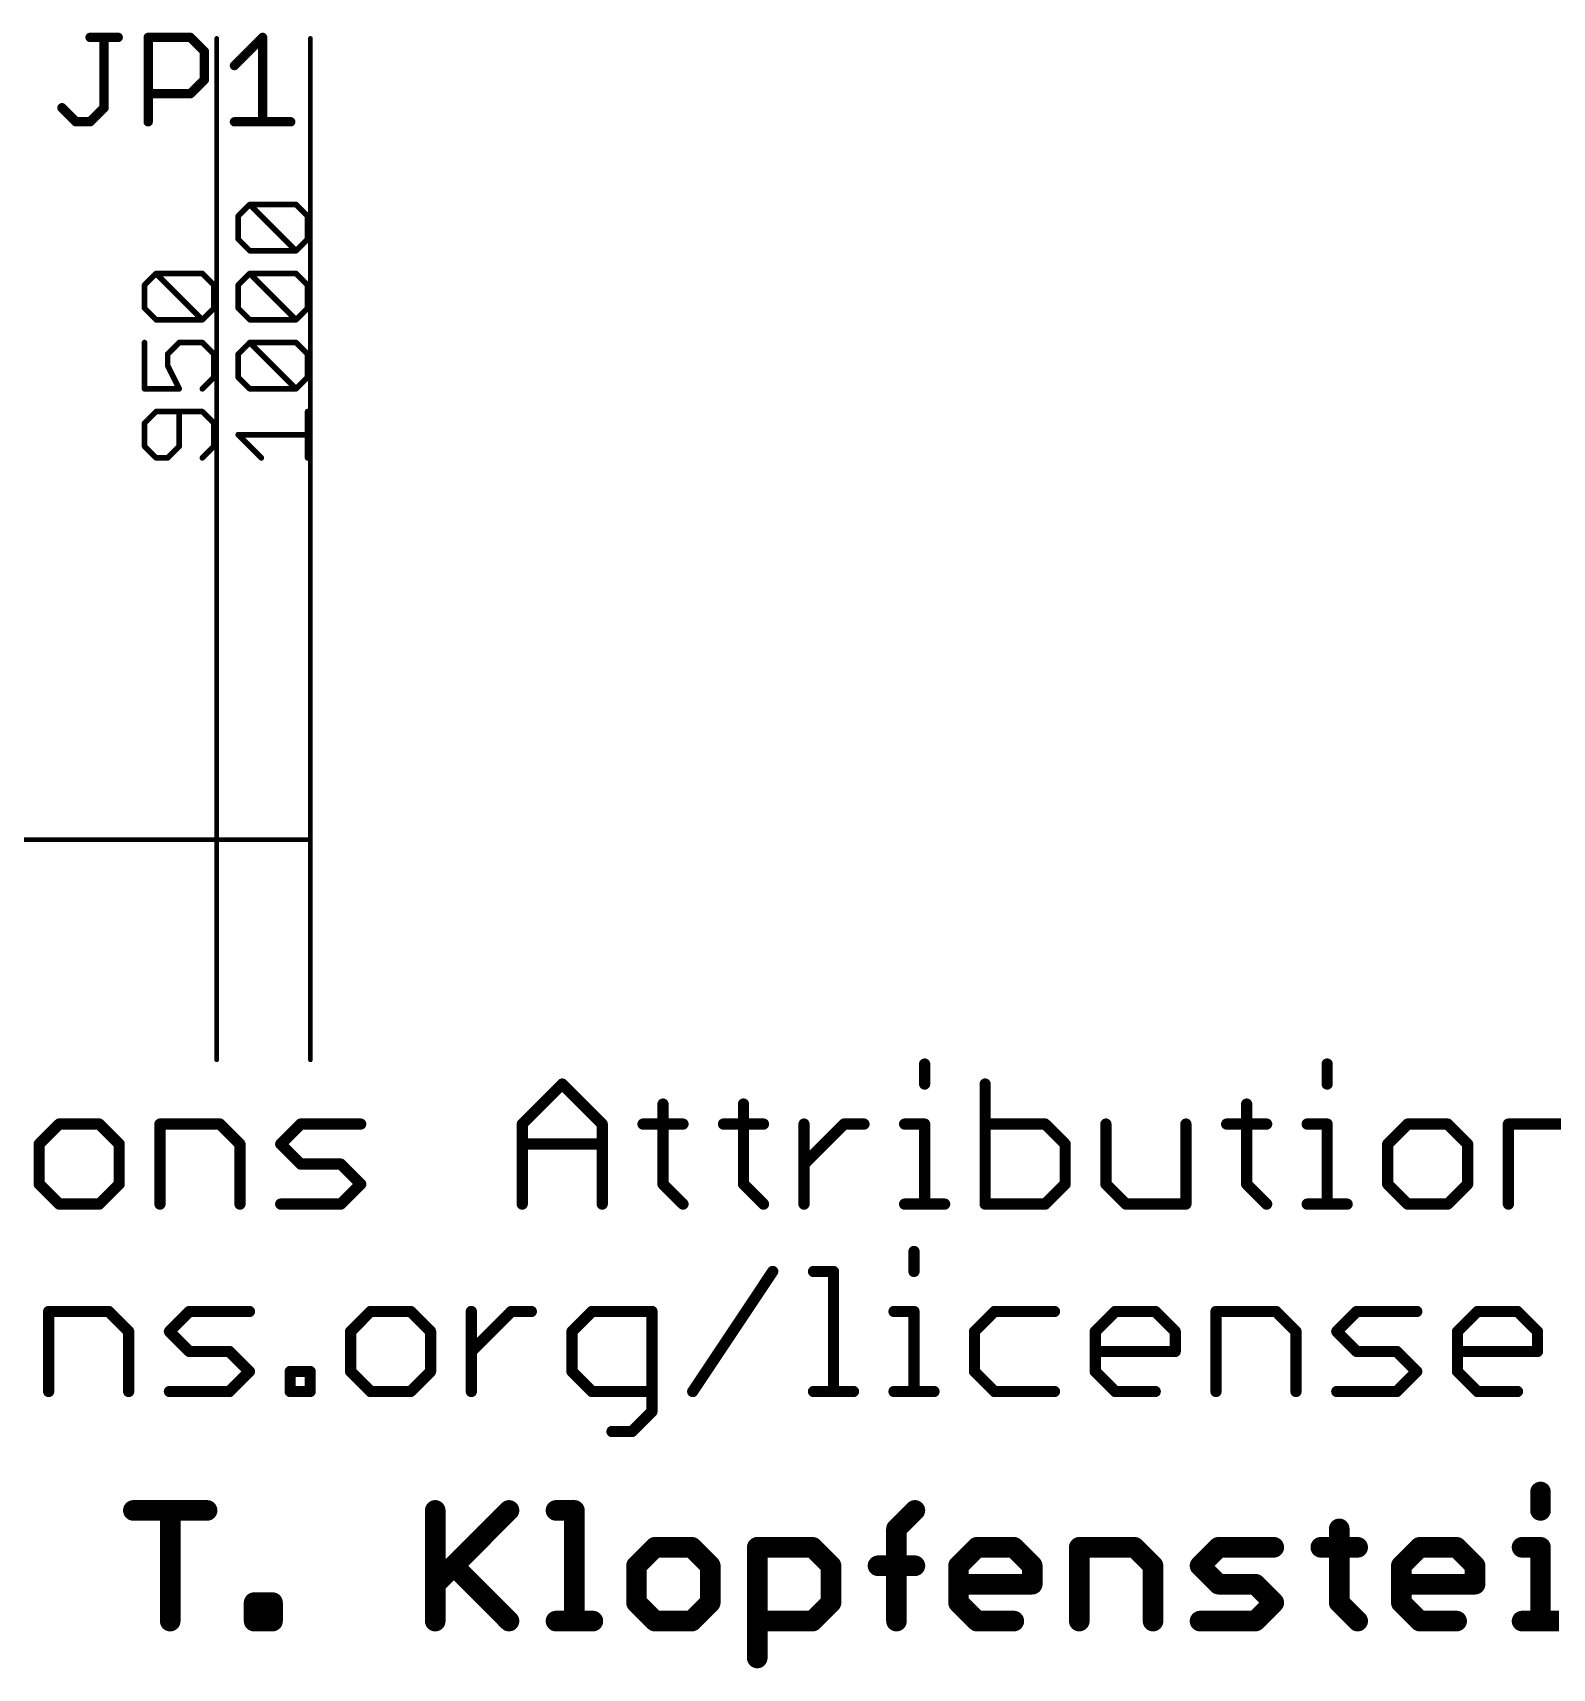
# Model space of a CAD drawing. Extents: x -28 to 79, y -23 to 28.
# Drawn here: x 21.64 to 42.24, y -22.73 to -0.56 of the extents above; entities that cross this region are included whole.
import ezdxf

# ---------------------------------------------------------------- set-up
doc = ezdxf.new("R2010")
doc.units = 0
for name, color, linetype in [('25', 253, 'CONTINUOUS'), ('27', 253, 'CONTINUOUS'), ('47', 253, 'CONTINUOUS'), ('48', 253, 'CONTINUOUS')]:
    doc.layers.add(name, color=color, linetype=linetype)

msp = doc.modelspace()

# ---------------------------------------------------------------- linework, layer by layer
at = {"layer": '25', "const_width": 0.127}
for points in [[(22.4128, -0.6213), (22.7942, -0.6213)], [(22.6035, -1.5746), (22.6035, -0.6213)], [(23.2009, -1.7653), (23.2009, -0.6213)], [(23.2009, -0.6213), (23.7729, -0.6213)], [(23.7729, -0.6213), (23.9636, -0.812)], [(24.3703, -1.0027), (24.7516, -0.6213)], [(24.7516, -0.6213), (24.7516, -1.7653)], [(23.9636, -0.812), (23.9636, -1.1933)], [(23.7729, -1.384), (23.2009, -1.384)], [(23.9636, -1.1933), (23.7729, -1.384)], [(22.0315, -1.5746), (22.2222, -1.7653)], [(22.4128, -1.7653), (22.6035, -1.5746)], [(22.2222, -1.7653), (22.4128, -1.7653)], [(24.3703, -1.7653), (25.1329, -1.7653)]]:
    msp.add_lwpolyline(points, dxfattribs=at)
at = {"layer": '25', "const_width": 0.0635}
for points in [[(22.4128, -0.5896, 1), (22.4128, -0.6531)], [(22.6352, -0.6213, 1), (22.5717, -0.6213)], [(22.7942, -0.6531, 1), (22.7942, -0.5896)], [(23.2009, -0.5896, 1), (23.2009, -0.6531)], [(23.2326, -0.6213, 1), (23.1692, -0.6213)], [(23.7953, -0.5989, 1), (23.7504, -0.6438)], [(23.7729, -0.6531, 1), (23.7729, -0.5896)], [(24.7834, -0.6213, 1), (24.7199, -0.6213)], [(24.7741, -0.6438, 1), (24.7292, -0.5989)], [(23.9953, -0.812, 1), (23.9318, -0.812)], [(23.9411, -0.8344, 1), (23.986, -0.7895)], [(24.3478, -0.9802, 1), (24.3927, -1.0251)], [(23.2009, -1.3522, 1), (23.2009, -1.4157)], [(23.7504, -1.3615, 1), (23.7953, -1.4064)], [(23.7729, -1.4157, 1), (23.7729, -1.3522)], [(23.9318, -1.1933, 1), (23.9953, -1.1933)], [(23.986, -1.2158, 1), (23.9411, -1.1709)], [(22.054, -1.5522, 1), (22.0091, -1.5971)], [(22.5717, -1.5746, 1), (22.6352, -1.5746)], [(22.6259, -1.5971, 1), (22.581, -1.5522)], [(22.2222, -1.7336, 1), (22.2222, -1.7971)], [(22.1997, -1.7878, 1), (22.2446, -1.7428)], [(22.3904, -1.7428, 1), (22.4353, -1.7878)], [(22.4128, -1.7971, 1), (22.4128, -1.7336)], [(23.1692, -1.7653, 1), (23.2326, -1.7653)], [(24.3703, -1.7336, 1), (24.3703, -1.7971)], [(24.7199, -1.7653, 1), (24.7834, -1.7653)], [(25.1329, -1.7971, 1), (25.1329, -1.7336)]]:
    msp.add_lwpolyline(points, format="xyb", dxfattribs=at)
at = {"layer": '27', "const_width": 0.1524}
for points in [[(33.7275, -14.5356), (33.7275, -14.8068)], [(39.1847, -14.5356), (39.1847, -14.8068)], [(28.272, -15.3491), (28.8143, -14.8068)], [(28.8143, -14.8068), (29.3566, -15.3491)], [(34.5477, -14.8068), (34.5477, -16.4338)], [(30.1803, -15.078), (30.1803, -16.1626)], [(31.2717, -15.078), (31.2717, -16.1626)], [(38.0932, -15.078), (38.0932, -16.1626)], [(21.9945, -15.3491), (21.7233, -15.6203)], [(22.5368, -15.3491), (21.9945, -15.3491)], [(22.808, -15.6203), (22.5368, -15.3491)], [(23.3605, -16.4338), (23.3605, -15.3491)], [(23.3605, -15.3491), (24.174, -15.3491)], [(24.174, -15.3491), (24.4452, -15.6203)], [(24.9977, -15.6203), (25.2688, -15.3491)], [(25.2688, -15.3491), (26.0823, -15.3491)], [(28.272, -16.4338), (28.272, -15.3491)], [(29.3566, -15.3491), (29.3566, -16.4338)], [(29.9091, -15.3491), (30.4515, -15.3491)], [(31.0006, -15.3491), (31.5429, -15.3491)], [(32.092, -16.4338), (32.092, -15.3491)], [(32.092, -15.8915), (32.6343, -15.3491)], [(32.6343, -15.3491), (32.9055, -15.3491)], [(33.4563, -15.3491), (33.7275, -15.3491)], [(33.7275, -15.3491), (33.7275, -16.4338)], [(35.3612, -15.3491), (34.5477, -15.3491)], [(35.6324, -15.6203), (35.3612, -15.3491)], [(36.1849, -15.3491), (36.1849, -16.1626)], [(37.2696, -16.4338), (37.2696, -15.3491)], [(37.8221, -15.3491), (38.3644, -15.3491)], [(38.9135, -15.3491), (39.1847, -15.3491)], [(39.1847, -15.3491), (39.1847, -16.4338)], [(40.2761, -15.3491), (40.0049, -15.6203)], [(40.8184, -15.3491), (40.2761, -15.3491)], [(41.0896, -15.6203), (40.8184, -15.3491)], [(41.6421, -16.4338), (41.6421, -15.3491)], [(41.6421, -15.3491), (42.4556, -15.3491)], [(21.7233, -15.6203), (21.7233, -16.1626)], [(22.808, -16.1626), (22.808, -15.6203)], [(24.4452, -15.6203), (24.4452, -16.4338)], [(25.2688, -15.8915), (24.9977, -15.6203)], [(28.272, -15.6203), (29.3566, -15.6203)], [(35.6324, -16.1626), (35.6324, -15.6203)], [(40.0049, -15.6203), (40.0049, -16.1626)], [(41.0896, -16.1626), (41.0896, -15.6203)], [(25.8112, -15.8915), (25.2688, -15.8915)], [(26.0823, -16.1626), (25.8112, -15.8915)], [(21.7233, -16.1626), (21.9945, -16.4338)], [(22.5368, -16.4338), (22.808, -16.1626)], [(25.8112, -16.4338), (26.0823, -16.1626)], [(30.1803, -16.1626), (30.4515, -16.4338)], [(31.2717, -16.1626), (31.5429, -16.4338)], [(35.3612, -16.4338), (35.6324, -16.1626)], [(36.1849, -16.1626), (36.4561, -16.4338)], [(38.0932, -16.1626), (38.3644, -16.4338)], [(40.0049, -16.1626), (40.2761, -16.4338)], [(40.8184, -16.4338), (41.0896, -16.1626)], [(21.9945, -16.4338), (22.5368, -16.4338)], [(24.9977, -16.4338), (25.8112, -16.4338)], [(33.4563, -16.4338), (33.9986, -16.4338)], [(34.5477, -16.4338), (35.3612, -16.4338)], [(36.4561, -16.4338), (37.2696, -16.4338)], [(38.9135, -16.4338), (39.4558, -16.4338)], [(40.2761, -16.4338), (40.8184, -16.4338)], [(33.583, -17.0756), (33.583, -17.3468)], [(30.5833, -18.9738), (31.6679, -17.3468)], [(32.2204, -17.3468), (32.4916, -17.3468)], [(32.4916, -17.3468), (32.4916, -18.9738)], [(21.8518, -18.9738), (21.8518, -17.8891)], [(21.8518, -17.8891), (22.6653, -17.8891)], [(22.6653, -17.8891), (22.9364, -18.1603)], [(23.4889, -18.1603), (23.7601, -17.8891)], [(23.7601, -17.8891), (24.5736, -17.8891)], [(26.2158, -17.8891), (25.9446, -18.1603)], [(26.7581, -17.8891), (26.2158, -17.8891)], [(27.0293, -18.1603), (26.7581, -17.8891)], [(27.5818, -18.9738), (27.5818, -17.8891)], [(27.5818, -18.4315), (28.1241, -17.8891)], [(28.1241, -17.8891), (28.3953, -17.8891)], [(29.2173, -17.8891), (28.9461, -18.1603)], [(30.0308, -17.8891), (29.2173, -17.8891)], [(30.0308, -19.245), (30.0308, -17.8891)], [(33.3118, -17.8891), (33.583, -17.8891)], [(33.583, -17.8891), (33.583, -18.9738)], [(34.6745, -17.8891), (34.4033, -18.1603)], [(35.4879, -17.8891), (34.6745, -17.8891)], [(36.0404, -18.1603), (36.3116, -17.8891)], [(36.3116, -17.8891), (36.8539, -17.8891)], [(36.8539, -17.8891), (37.1251, -18.1603)], [(37.6776, -18.9738), (37.6776, -17.8891)], [(37.6776, -17.8891), (38.4911, -17.8891)], [(38.4911, -17.8891), (38.7623, -18.1603)], [(39.3148, -18.1603), (39.5859, -17.8891)], [(39.5859, -17.8891), (40.3994, -17.8891)], [(40.9519, -18.1603), (41.2231, -17.8891)], [(41.2231, -17.8891), (41.7654, -17.8891)], [(41.7654, -17.8891), (42.0366, -18.1603)], [(22.9364, -18.1603), (22.9364, -18.9738)], [(23.7601, -18.4315), (23.4889, -18.1603)], [(25.9446, -18.1603), (25.9446, -18.7026)], [(27.0293, -18.7026), (27.0293, -18.1603)], [(28.9461, -18.1603), (28.9461, -18.7026)], [(34.4033, -18.1603), (34.4033, -18.7026)], [(36.0404, -18.7026), (36.0404, -18.1603)], [(37.1251, -18.1603), (37.1251, -18.4315)], [(38.7623, -18.1603), (38.7623, -18.9738)], [(39.5859, -18.4315), (39.3148, -18.1603)], [(40.9519, -18.7026), (40.9519, -18.1603)], [(42.0366, -18.1603), (42.0366, -18.4315)], [(24.3024, -18.4315), (23.7601, -18.4315)], [(24.5736, -18.7026), (24.3024, -18.4315)], [(37.1251, -18.4315), (36.0404, -18.4315)], [(40.1283, -18.4315), (39.5859, -18.4315)], [(40.3994, -18.7026), (40.1283, -18.4315)], [(42.0366, -18.4315), (40.9519, -18.4315)], [(24.3024, -18.9738), (24.5736, -18.7026)], [(25.1261, -18.9738), (25.1261, -18.7026)], [(25.1261, -18.7026), (25.3972, -18.7026)], [(25.3972, -18.7026), (25.3972, -18.9738)], [(25.9446, -18.7026), (26.2158, -18.9738)], [(26.7581, -18.9738), (27.0293, -18.7026)], [(28.9461, -18.7026), (29.2173, -18.9738)], [(34.4033, -18.7026), (34.6745, -18.9738)], [(36.3116, -18.9738), (36.0404, -18.7026)], [(40.1283, -18.9738), (40.3994, -18.7026)], [(41.2231, -18.9738), (40.9519, -18.7026)], [(23.4889, -18.9738), (24.3024, -18.9738)], [(25.3972, -18.9738), (25.1261, -18.9738)], [(26.2158, -18.9738), (26.7581, -18.9738)], [(29.2173, -18.9738), (30.0308, -18.9738)], [(32.2204, -18.9738), (32.7627, -18.9738)], [(33.3118, -18.9738), (33.8542, -18.9738)], [(34.6745, -18.9738), (35.4879, -18.9738)], [(36.8539, -18.9738), (36.3116, -18.9738)], [(39.3148, -18.9738), (40.1283, -18.9738)], [(41.7654, -18.9738), (41.2231, -18.9738)], [(29.7596, -19.5161), (30.0308, -19.245)], [(29.4884, -19.5161), (29.7596, -19.5161)]]:
    msp.add_lwpolyline(points, dxfattribs=at)
at = {"layer": '27', "const_width": 0.0762}
for points in [[(33.7656, -14.5356, 1), (33.6894, -14.5356)], [(39.2228, -14.5356, 1), (39.1466, -14.5356)], [(28.8412, -14.7799, 1), (28.7874, -14.8338)], [(28.8412, -14.8338, 1), (28.7874, -14.7799)], [(33.6894, -14.8068, 1), (33.7656, -14.8068)], [(34.5858, -14.8068, 1), (34.5096, -14.8068)], [(39.1466, -14.8068, 1), (39.2228, -14.8068)], [(30.2184, -15.078, 1), (30.1422, -15.078)], [(31.3098, -15.078, 1), (31.2336, -15.078)], [(38.1313, -15.078, 1), (38.0551, -15.078)], [(21.9945, -15.311, 1), (21.9945, -15.3872)], [(22.0215, -15.3761, 1), (21.9676, -15.3222)], [(22.5638, -15.3222, 1), (22.5099, -15.3761)], [(22.5368, -15.3872, 1), (22.5368, -15.311)], [(23.3986, -15.3491, 1), (23.3224, -15.3491)], [(23.3605, -15.311, 1), (23.3605, -15.3872)], [(24.2009, -15.3222, 1), (24.1471, -15.3761)], [(24.174, -15.3872, 1), (24.174, -15.311)], [(25.2688, -15.311, 1), (25.2688, -15.3872)], [(25.2958, -15.3761, 1), (25.2419, -15.3222)], [(26.0823, -15.3872, 1), (26.0823, -15.311)], [(28.245, -15.3222, 1), (28.2989, -15.3761)], [(28.3101, -15.3491, 1), (28.2339, -15.3491)], [(29.3947, -15.3491, 1), (29.3185, -15.3491)], [(29.3297, -15.3761, 1), (29.3836, -15.3222)], [(29.9091, -15.311, 1), (29.9091, -15.3872)], [(30.4515, -15.3872, 1), (30.4515, -15.311)], [(31.0006, -15.311, 1), (31.0006, -15.3872)], [(31.5429, -15.3872, 1), (31.5429, -15.311)], [(32.1301, -15.3491, 1), (32.0539, -15.3491)], [(32.6343, -15.311, 1), (32.6343, -15.3872)], [(32.6613, -15.3761, 1), (32.6074, -15.3222)], [(32.9055, -15.3872, 1), (32.9055, -15.311)], [(33.4563, -15.311, 1), (33.4563, -15.3872)], [(33.7656, -15.3491, 1), (33.6894, -15.3491)], [(33.7275, -15.3872, 1), (33.7275, -15.311)], [(34.5477, -15.311, 1), (34.5477, -15.3872)], [(35.3882, -15.3222, 1), (35.3343, -15.3761)], [(35.3612, -15.3872, 1), (35.3612, -15.311)], [(36.223, -15.3491, 1), (36.1468, -15.3491)], [(37.3077, -15.3491, 1), (37.2315, -15.3491)], [(37.8221, -15.311, 1), (37.8221, -15.3872)], [(38.3644, -15.3872, 1), (38.3644, -15.311)], [(38.9135, -15.311, 1), (38.9135, -15.3872)], [(39.2228, -15.3491, 1), (39.1466, -15.3491)], [(39.1847, -15.3872, 1), (39.1847, -15.311)], [(40.2761, -15.311, 1), (40.2761, -15.3872)], [(40.303, -15.3761, 1), (40.2491, -15.3222)], [(40.8454, -15.3222, 1), (40.7915, -15.3761)], [(40.8184, -15.3872, 1), (40.8184, -15.311)], [(41.6802, -15.3491, 1), (41.604, -15.3491)], [(41.6421, -15.311, 1), (41.6421, -15.3872)], [(21.7614, -15.6203, 1), (21.6852, -15.6203)], [(21.6964, -15.5934, 1), (21.7503, -15.6472)], [(22.8461, -15.6203, 1), (22.7699, -15.6203)], [(22.7811, -15.6472, 1), (22.835, -15.5934)], [(24.4833, -15.6203, 1), (24.4071, -15.6203)], [(24.4182, -15.6472, 1), (24.4721, -15.5934)], [(25.0246, -15.5934, 1), (24.9707, -15.6472)], [(24.9707, -15.5934, 1), (25.0246, -15.6472)], [(28.272, -15.5822, 1), (28.272, -15.6584)], [(29.3566, -15.6584, 1), (29.3566, -15.5822)], [(35.6705, -15.6203, 1), (35.5943, -15.6203)], [(35.6055, -15.6472, 1), (35.6593, -15.5934)], [(40.043, -15.6203, 1), (39.9668, -15.6203)], [(39.978, -15.5934, 1), (40.0319, -15.6472)], [(41.1277, -15.6203, 1), (41.0515, -15.6203)], [(41.0626, -15.6472, 1), (41.1165, -15.5934)], [(25.2688, -15.8534, 1), (25.2688, -15.9296)], [(25.2419, -15.9184, 1), (25.2958, -15.8645)], [(25.8381, -15.8645, 1), (25.7842, -15.9184)], [(25.8112, -15.9296, 1), (25.8112, -15.8534)], [(32.0651, -15.8645, 1), (32.1189, -15.9184)], [(21.7503, -16.1357, 1), (21.6964, -16.1896)], [(21.6852, -16.1626, 1), (21.7614, -16.1626)], [(22.7699, -16.1626, 1), (22.8461, -16.1626)], [(22.8349, -16.1896, 1), (22.7811, -16.1357)], [(26.1093, -16.1896, 1), (26.0554, -16.1357)], [(26.0554, -16.1896, 1), (26.1093, -16.1357)], [(30.2072, -16.1357, 1), (30.1534, -16.1896)], [(30.1422, -16.1626, 1), (30.2184, -16.1626)], [(31.2987, -16.1357, 1), (31.2448, -16.1896)], [(31.2336, -16.1626, 1), (31.3098, -16.1626)], [(35.5943, -16.1626, 1), (35.6705, -16.1626)], [(35.6593, -16.1896, 1), (35.6055, -16.1357)], [(36.2118, -16.1357, 1), (36.158, -16.1896)], [(36.1468, -16.1626, 1), (36.223, -16.1626)], [(38.1202, -16.1357, 1), (38.0663, -16.1896)], [(38.0551, -16.1626, 1), (38.1313, -16.1626)], [(40.0319, -16.1357, 1), (39.978, -16.1896)], [(39.9668, -16.1626, 1), (40.043, -16.1626)], [(41.0515, -16.1626, 1), (41.1277, -16.1626)], [(41.1165, -16.1896, 1), (41.0626, -16.1357)], [(21.9945, -16.3957, 1), (21.9945, -16.4719)], [(21.9676, -16.4607, 1), (22.0215, -16.4069)], [(22.5099, -16.4069, 1), (22.5638, -16.4607)], [(22.5368, -16.4719, 1), (22.5368, -16.3957)], [(23.3224, -16.4338, 1), (23.3986, -16.4338)], [(24.4071, -16.4338, 1), (24.4833, -16.4338)], [(24.9977, -16.3957, 1), (24.9977, -16.4719)], [(25.7842, -16.4069, 1), (25.8381, -16.4607)], [(25.8112, -16.4719, 1), (25.8112, -16.3957)], [(28.2339, -16.4338, 1), (28.3101, -16.4338)], [(29.3185, -16.4338, 1), (29.3947, -16.4338)], [(30.4245, -16.4607, 1), (30.4784, -16.4069)], [(31.516, -16.4607, 1), (31.5698, -16.4069)], [(32.0539, -16.4338, 1), (32.1301, -16.4338)], [(33.4563, -16.3957, 1), (33.4563, -16.4719)], [(33.6894, -16.4338, 1), (33.7656, -16.4338)], [(33.9986, -16.4719, 1), (33.9986, -16.3957)], [(34.5477, -16.3957, 1), (34.5477, -16.4719)], [(34.5096, -16.4338, 1), (34.5858, -16.4338)], [(35.3343, -16.4069, 1), (35.3882, -16.4607)], [(35.3612, -16.4719, 1), (35.3612, -16.3957)], [(36.4561, -16.3957, 1), (36.4561, -16.4719)], [(36.4291, -16.4607, 1), (36.483, -16.4069)], [(37.2315, -16.4338, 1), (37.3077, -16.4338)], [(37.2696, -16.4719, 1), (37.2696, -16.3957)], [(38.3374, -16.4607, 1), (38.3913, -16.4069)], [(38.9135, -16.3957, 1), (38.9135, -16.4719)], [(39.1466, -16.4338, 1), (39.2228, -16.4338)], [(39.4558, -16.4719, 1), (39.4558, -16.3957)], [(40.2761, -16.3957, 1), (40.2761, -16.4719)], [(40.2491, -16.4607, 1), (40.303, -16.4069)], [(40.7915, -16.4069, 1), (40.8454, -16.4607)], [(40.8184, -16.4719, 1), (40.8184, -16.3957)], [(41.604, -16.4338, 1), (41.6802, -16.4338)], [(33.6211, -17.0756, 1), (33.5449, -17.0756)], [(31.6996, -17.3679, 1), (31.6362, -17.3257)], [(32.2204, -17.3087, 1), (32.2204, -17.3849)], [(32.5297, -17.3468, 1), (32.4535, -17.3468)], [(32.4916, -17.3849, 1), (32.4916, -17.3087)], [(33.5449, -17.3468, 1), (33.6211, -17.3468)], [(21.8899, -17.8891, 1), (21.8137, -17.8891)], [(21.8518, -17.851, 1), (21.8518, -17.9272)], [(22.6922, -17.8622, 1), (22.6383, -17.9161)], [(22.6653, -17.9272, 1), (22.6653, -17.851)], [(23.7601, -17.851, 1), (23.7601, -17.9272)], [(23.787, -17.9161, 1), (23.7331, -17.8622)], [(24.5736, -17.9272, 1), (24.5736, -17.851)], [(26.2158, -17.851, 1), (26.2158, -17.9272)], [(26.2428, -17.9161, 1), (26.1889, -17.8622)], [(26.7851, -17.8622, 1), (26.7312, -17.9161)], [(26.7581, -17.9272, 1), (26.7581, -17.851)], [(27.6199, -17.8891, 1), (27.5437, -17.8891)], [(28.1241, -17.851, 1), (28.1241, -17.9272)], [(28.1511, -17.9161, 1), (28.0972, -17.8622)], [(28.3953, -17.9272, 1), (28.3953, -17.851)], [(29.2173, -17.851, 1), (29.2173, -17.9272)], [(29.2442, -17.9161, 1), (29.1903, -17.8622)], [(30.0689, -17.8891, 1), (29.9927, -17.8891)], [(30.0308, -17.9272, 1), (30.0308, -17.851)], [(33.3118, -17.851, 1), (33.3118, -17.9272)], [(33.6211, -17.8891, 1), (33.5449, -17.8891)], [(33.583, -17.9272, 1), (33.583, -17.851)], [(34.6745, -17.851, 1), (34.6745, -17.9272)], [(34.7014, -17.9161, 1), (34.6475, -17.8622)], [(35.4879, -17.9272, 1), (35.4879, -17.851)], [(36.3116, -17.851, 1), (36.3116, -17.9272)], [(36.3385, -17.9161, 1), (36.2847, -17.8622)], [(36.8809, -17.8622, 1), (36.827, -17.9161)], [(36.8539, -17.9272, 1), (36.8539, -17.851)], [(37.7157, -17.8891, 1), (37.6395, -17.8891)], [(37.6776, -17.851, 1), (37.6776, -17.9272)], [(38.518, -17.8622, 1), (38.4642, -17.9161)], [(38.4911, -17.9272, 1), (38.4911, -17.851)], [(39.5859, -17.851, 1), (39.5859, -17.9272)], [(39.6129, -17.9161, 1), (39.559, -17.8622)], [(40.3994, -17.9272, 1), (40.3994, -17.851)], [(41.2231, -17.851, 1), (41.2231, -17.9272)], [(41.25, -17.9161, 1), (41.1961, -17.8622)], [(41.7923, -17.8622, 1), (41.7385, -17.9161)], [(41.7654, -17.9272, 1), (41.7654, -17.851)], [(22.9745, -18.1603, 1), (22.8983, -18.1603)], [(22.9095, -18.1872, 1), (22.9634, -18.1334)], [(23.5159, -18.1334, 1), (23.462, -18.1872)], [(23.462, -18.1334, 1), (23.5159, -18.1872)], [(25.9827, -18.1603, 1), (25.9065, -18.1603)], [(25.9177, -18.1334, 1), (25.9716, -18.1872)], [(27.0674, -18.1603, 1), (26.9912, -18.1603)], [(27.0024, -18.1872, 1), (27.0562, -18.1334)], [(28.9842, -18.1603, 1), (28.908, -18.1603)], [(28.9192, -18.1334, 1), (28.973, -18.1872)], [(34.4414, -18.1603, 1), (34.3652, -18.1603)], [(34.3763, -18.1334, 1), (34.4302, -18.1872)], [(36.0785, -18.1603, 1), (36.0023, -18.1603)], [(36.0135, -18.1334, 1), (36.0674, -18.1872)], [(37.1632, -18.1603, 1), (37.087, -18.1603)], [(37.0982, -18.1872, 1), (37.152, -18.1334)], [(38.8004, -18.1603, 1), (38.7242, -18.1603)], [(38.7353, -18.1872, 1), (38.7892, -18.1334)], [(39.3417, -18.1334, 1), (39.2878, -18.1872)], [(39.2878, -18.1334, 1), (39.3417, -18.1872)], [(40.99, -18.1603, 1), (40.9138, -18.1603)], [(40.925, -18.1334, 1), (40.9789, -18.1872)], [(42.0747, -18.1603, 1), (41.9985, -18.1603)], [(42.0096, -18.1872, 1), (42.0635, -18.1334)], [(23.7601, -18.3934, 1), (23.7601, -18.4696)], [(23.7331, -18.4584, 1), (23.787, -18.4045)], [(24.3293, -18.4045, 1), (24.2755, -18.4584)], [(24.3024, -18.4696, 1), (24.3024, -18.3934)], [(27.5549, -18.4045, 1), (27.6087, -18.4584)], [(36.0404, -18.3934, 1), (36.0404, -18.4696)], [(37.087, -18.4315, 1), (37.1632, -18.4315)], [(37.1251, -18.4696, 1), (37.1251, -18.3934)], [(39.5859, -18.3934, 1), (39.5859, -18.4696)], [(39.559, -18.4584, 1), (39.6129, -18.4045)], [(40.1552, -18.4045, 1), (40.1013, -18.4584)], [(40.1283, -18.4696, 1), (40.1283, -18.3934)], [(40.9519, -18.3934, 1), (40.9519, -18.4696)], [(41.9985, -18.4315, 1), (42.0747, -18.4315)], [(42.0366, -18.4696, 1), (42.0366, -18.3934)], [(24.6005, -18.7296, 1), (24.5466, -18.6757)], [(24.5466, -18.7296, 1), (24.6005, -18.6757)], [(25.1642, -18.7026, 1), (25.088, -18.7026)], [(25.1261, -18.6645, 1), (25.1261, -18.7407)], [(25.4353, -18.7026, 1), (25.3591, -18.7026)], [(25.3972, -18.7407, 1), (25.3972, -18.6645)], [(25.9716, -18.6757, 1), (25.9177, -18.7296)], [(25.9065, -18.7026, 1), (25.9827, -18.7026)], [(26.9912, -18.7026, 1), (27.0674, -18.7026)], [(27.0562, -18.7296, 1), (27.0024, -18.6757)], [(28.973, -18.6757, 1), (28.9192, -18.7296)], [(28.908, -18.7026, 1), (28.9842, -18.7026)], [(34.4302, -18.6757, 1), (34.3763, -18.7296)], [(34.3652, -18.7026, 1), (34.4414, -18.7026)], [(36.0674, -18.6757, 1), (36.0135, -18.7296)], [(36.0023, -18.7026, 1), (36.0785, -18.7026)], [(40.4264, -18.7296, 1), (40.3725, -18.6757)], [(40.3725, -18.7296, 1), (40.4264, -18.6757)], [(40.9789, -18.6757, 1), (40.925, -18.7296)], [(40.9138, -18.7026, 1), (40.99, -18.7026)], [(21.8137, -18.9738, 1), (21.8899, -18.9738)], [(22.8983, -18.9738, 1), (22.9745, -18.9738)], [(23.4889, -18.9357, 1), (23.4889, -19.0119)], [(24.2755, -18.9469, 1), (24.3293, -19.0007)], [(24.3024, -19.0119, 1), (24.3024, -18.9357)], [(25.1261, -18.9357, 1), (25.1261, -19.0119)], [(25.088, -18.9738, 1), (25.1642, -18.9738)], [(25.3591, -18.9738, 1), (25.4353, -18.9738)], [(25.3972, -19.0119, 1), (25.3972, -18.9357)], [(26.2158, -18.9357, 1), (26.2158, -19.0119)], [(26.1889, -19.0007, 1), (26.2428, -18.9469)], [(26.7312, -18.9469, 1), (26.7851, -19.0007)], [(26.7581, -19.0119, 1), (26.7581, -18.9357)], [(27.5437, -18.9738, 1), (27.6199, -18.9738)], [(29.2173, -18.9357, 1), (29.2173, -19.0119)], [(29.1903, -19.0007, 1), (29.2442, -18.9469)], [(30.0308, -19.0119, 1), (30.0308, -18.9357)], [(30.5516, -18.9527, 1), (30.615, -18.9949)], [(32.2204, -18.9357, 1), (32.2204, -19.0119)], [(32.4535, -18.9738, 1), (32.5297, -18.9738)], [(32.7627, -19.0119, 1), (32.7627, -18.9357)], [(33.3118, -18.9357, 1), (33.3118, -19.0119)], [(33.5449, -18.9738, 1), (33.6211, -18.9738)], [(33.8542, -19.0119, 1), (33.8542, -18.9357)], [(34.6745, -18.9357, 1), (34.6745, -19.0119)], [(34.6475, -19.0007, 1), (34.7014, -18.9469)], [(35.4879, -19.0119, 1), (35.4879, -18.9357)], [(36.3116, -18.9357, 1), (36.3116, -19.0119)], [(36.2847, -19.0007, 1), (36.3385, -18.9469)], [(36.8539, -19.0119, 1), (36.8539, -18.9357)], [(37.6395, -18.9738, 1), (37.7157, -18.9738)], [(38.7242, -18.9738, 1), (38.8004, -18.9738)], [(39.3148, -18.9357, 1), (39.3148, -19.0119)], [(40.1013, -18.9469, 1), (40.1552, -19.0007)], [(40.1283, -19.0119, 1), (40.1283, -18.9357)], [(41.2231, -18.9357, 1), (41.2231, -19.0119)], [(41.1961, -19.0007, 1), (41.25, -18.9469)], [(41.7654, -19.0119, 1), (41.7654, -18.9357)], [(29.9927, -19.245, 1), (30.0689, -19.245)], [(30.0577, -19.2719, 1), (30.0038, -19.218)], [(29.4884, -19.478, 1), (29.4884, -19.5542)], [(29.7327, -19.4892, 1), (29.7865, -19.5431)], [(29.7596, -19.5542, 1), (29.7596, -19.478)]]:
    msp.add_lwpolyline(points, format="xyb", dxfattribs=at)
at = {"layer": '47'}
for points, const_width in [([(24.13, -0.635), (24.13, -14.478)], 0.0634), ([(25.4, -0.635), (25.4, -11.4935)], 0.0634), ([(24.4213, -3.0426), (24.5781, -2.8859)], 0.0762), ([(24.5781, -2.8859), (25.2051, -2.8859)], 0.0762), ([(25.2051, -3.5129), (24.5781, -2.8859)], 0.0762), ([(25.2051, -2.8859), (25.3619, -3.0426)], 0.0762), ([(24.4213, -3.3562), (24.4213, -3.0426)], 0.0762), ([(25.3619, -3.0426), (25.3619, -3.3562)], 0.0762), ([(24.5781, -3.5129), (24.4213, -3.3562)], 0.0762), ([(25.3619, -3.3562), (25.2051, -3.5129)], 0.0762), ([(25.2051, -3.5129), (24.5781, -3.5129)], 0.0762), ([(23.1513, -3.9782), (23.3081, -3.8214)], 0.0762), ([(23.1513, -4.2917), (23.1513, -3.9782)], 0.0762), ([(23.3081, -3.8214), (23.9351, -3.8214)], 0.0762), ([(23.9351, -4.4485), (23.3081, -3.8214)], 0.0762), ([(23.9351, -3.8214), (24.0919, -3.9782)], 0.0762), ([(24.0919, -3.9782), (24.0919, -4.2917)], 0.0762), ([(24.4213, -3.9782), (24.5781, -3.8214)], 0.0762), ([(24.4213, -4.2917), (24.4213, -3.9782)], 0.0762), ([(24.5781, -3.8214), (25.2051, -3.8214)], 0.0762), ([(25.2051, -4.4485), (24.5781, -3.8214)], 0.0762), ([(25.2051, -3.8214), (25.3619, -3.9782)], 0.0762), ([(25.3619, -3.9782), (25.3619, -4.2917)], 0.0762), ([(23.3081, -4.4485), (23.1513, -4.2917)], 0.0762), ([(23.9351, -4.4485), (23.3081, -4.4485)], 0.0762), ([(24.0919, -4.2917), (23.9351, -4.4485)], 0.0762), ([(24.5781, -4.4485), (24.4213, -4.2917)], 0.0762), ([(25.2051, -4.4485), (24.5781, -4.4485)], 0.0762), ([(25.3619, -4.2917), (25.2051, -4.4485)], 0.0762), ([(23.1513, -4.7569), (23.1513, -5.384)], 0.0762), ([(23.4648, -4.9137), (23.6216, -4.7569)], 0.0762), ([(23.4648, -5.0704), (23.4648, -4.9137)], 0.0762), ([(23.6216, -4.7569), (23.9351, -4.7569)], 0.0762), ([(23.9351, -4.7569), (24.0919, -4.9137)], 0.0762), ([(24.0919, -4.9137), (24.0919, -5.2272)], 0.0762), ([(24.4213, -4.9137), (24.5781, -4.7569)], 0.0762), ([(24.4213, -5.2272), (24.4213, -4.9137)], 0.0762), ([(24.5781, -4.7569), (25.2051, -4.7569)], 0.0762), ([(25.2051, -5.384), (24.5781, -4.7569)], 0.0762), ([(25.2051, -4.7569), (25.3619, -4.9137)], 0.0762), ([(25.3619, -4.9137), (25.3619, -5.2272)], 0.0762), ([(23.6216, -5.384), (23.4648, -5.0704)], 0.0762), ([(24.0919, -5.2272), (23.9351, -5.384)], 0.0762), ([(24.5781, -5.384), (24.4213, -5.2272)], 0.0762), ([(25.3619, -5.2272), (25.2051, -5.384)], 0.0762), ([(23.1513, -5.384), (23.6216, -5.384)], 0.0762), ([(25.2051, -5.384), (24.5781, -5.384)], 0.0762), ([(23.3081, -5.6924), (23.1513, -5.8492)], 0.0762), ([(23.9351, -5.6924), (23.3081, -5.6924)], 0.0762), ([(23.6216, -6.1627), (23.6216, -5.6924)], 0.0762), ([(24.0919, -5.8492), (23.9351, -5.6924)], 0.0762), ([(25.3619, -6.3195), (25.3619, -5.6924)], 0.0762), ([(23.1513, -5.8492), (23.1513, -6.1627)], 0.0762), ([(24.0919, -6.1627), (24.0919, -5.8492)], 0.0762), ([(24.7348, -6.3195), (24.4213, -6.006)], 0.0762), ([(24.4213, -6.006), (25.3619, -6.006)], 0.0762), ([(23.1513, -6.1627), (23.3081, -6.3195)], 0.0762), ([(23.4648, -6.3195), (23.6216, -6.1627)], 0.0762), ([(23.9351, -6.3195), (24.0919, -6.1627)], 0.0762), ([(23.3081, -6.3195), (23.4648, -6.3195)], 0.0762), ([(0, -11.4935), (25.4, -11.4935)], 0.0634), ([(25.4, -11.4935), (25.4, -14.478)], 0.0634)]:
    msp.add_lwpolyline(points, dxfattribs=dict(at, const_width=const_width))
for points, const_width in [([(24.1459, -0.635, 1), (24.1142, -0.635)], 0.0317), ([(25.4159, -0.635, 1), (25.3842, -0.635)], 0.0317), ([(24.5781, -2.8668, 1), (24.5781, -2.9049)], 0.0381), ([(24.5915, -2.8724, 1), (24.5646, -2.8993)], 0.0381), ([(24.5915, -2.8993, 1), (24.5646, -2.8724)], 0.0381), ([(25.2186, -2.8724, 1), (25.1917, -2.8993)], 0.0381), ([(25.2051, -2.9049, 1), (25.2051, -2.8668)], 0.0381), ([(24.4403, -3.0426, 1), (24.4022, -3.0426)], 0.0381), ([(24.4078, -3.0292, 1), (24.4348, -3.0561)], 0.0381), ([(25.381, -3.0426, 1), (25.3429, -3.0426)], 0.0381), ([(25.3484, -3.0561, 1), (25.3754, -3.0292)], 0.0381), ([(24.4348, -3.3427, 1), (24.4078, -3.3696)], 0.0381), ([(25.3754, -3.3696, 1), (25.3484, -3.3427)], 0.0381), ([(24.4022, -3.3562, 1), (24.4403, -3.3562)], 0.0381), ([(24.5781, -3.4939, 1), (24.5781, -3.532)], 0.0381), ([(24.5646, -3.5264, 1), (24.5915, -3.4995)], 0.0381), ([(25.1917, -3.4995, 1), (25.2186, -3.5264)], 0.0381), ([(25.1917, -3.5264, 1), (25.2186, -3.4995)], 0.0381), ([(25.2051, -3.532, 1), (25.2051, -3.4939)], 0.0381), ([(25.3429, -3.3562, 1), (25.381, -3.3562)], 0.0381), ([(23.1703, -3.9782, 1), (23.1322, -3.9782)], 0.0381), ([(23.1378, -3.9647, 1), (23.1648, -3.9916)], 0.0381), ([(23.3215, -3.8079, 1), (23.2946, -3.8349)], 0.0381), ([(23.3081, -3.8023, 1), (23.3081, -3.8404)], 0.0381), ([(23.3215, -3.8349, 1), (23.2946, -3.8079)], 0.0381), ([(23.9486, -3.8079, 1), (23.9217, -3.8349)], 0.0381), ([(23.9351, -3.8404, 1), (23.9351, -3.8023)], 0.0381), ([(24.111, -3.9782, 1), (24.0729, -3.9782)], 0.0381), ([(24.0784, -3.9916, 1), (24.1054, -3.9647)], 0.0381), ([(24.4403, -3.9782, 1), (24.4022, -3.9782)], 0.0381), ([(24.4078, -3.9647, 1), (24.4348, -3.9916)], 0.0381), ([(24.5915, -3.8079, 1), (24.5646, -3.8349)], 0.0381), ([(24.5781, -3.8023, 1), (24.5781, -3.8404)], 0.0381), ([(24.5915, -3.8349, 1), (24.5646, -3.8079)], 0.0381), ([(25.2186, -3.8079, 1), (25.1917, -3.8349)], 0.0381), ([(25.2051, -3.8404, 1), (25.2051, -3.8023)], 0.0381), ([(25.381, -3.9782, 1), (25.3429, -3.9782)], 0.0381), ([(25.3484, -3.9916, 1), (25.3754, -3.9647)], 0.0381), ([(23.1648, -4.2782, 1), (23.1378, -4.3052)], 0.0381), ([(23.1322, -4.2917, 1), (23.1703, -4.2917)], 0.0381), ([(23.3081, -4.4294, 1), (23.3081, -4.4675)], 0.0381), ([(23.2946, -4.4619, 1), (23.3215, -4.435)], 0.0381), ([(23.9217, -4.435, 1), (23.9486, -4.4619)], 0.0381), ([(23.9217, -4.4619, 1), (23.9486, -4.435)], 0.0381), ([(23.9351, -4.4675, 1), (23.9351, -4.4294)], 0.0381), ([(24.0729, -4.2917, 1), (24.111, -4.2917)], 0.0381), ([(24.1054, -4.3052, 1), (24.0784, -4.2782)], 0.0381), ([(24.4348, -4.2782, 1), (24.4078, -4.3052)], 0.0381), ([(24.4022, -4.2917, 1), (24.4403, -4.2917)], 0.0381), ([(24.5781, -4.4294, 1), (24.5781, -4.4675)], 0.0381), ([(24.5646, -4.4619, 1), (24.5915, -4.435)], 0.0381), ([(25.1917, -4.435, 1), (25.2186, -4.4619)], 0.0381), ([(25.1917, -4.4619, 1), (25.2186, -4.435)], 0.0381), ([(25.2051, -4.4675, 1), (25.2051, -4.4294)], 0.0381), ([(25.3429, -4.2917, 1), (25.381, -4.2917)], 0.0381), ([(25.3754, -4.3052, 1), (25.3484, -4.2782)], 0.0381), ([(23.1703, -4.7569, 1), (23.1322, -4.7569)], 0.0381), ([(23.4839, -4.9137, 1), (23.4458, -4.9137)], 0.0381), ([(23.6216, -4.7379, 1), (23.6216, -4.776)], 0.0381), ([(23.6351, -4.7704, 1), (23.6081, -4.7434)], 0.0381), ([(23.9486, -4.7434, 1), (23.9217, -4.7704)], 0.0381), ([(23.9351, -4.776, 1), (23.9351, -4.7379)], 0.0381), ([(24.111, -4.9137, 1), (24.0729, -4.9137)], 0.0381), ([(24.4403, -4.9137, 1), (24.4022, -4.9137)], 0.0381), ([(24.5915, -4.7434, 1), (24.5646, -4.7704)], 0.0381), ([(24.5781, -4.7379, 1), (24.5781, -4.776)], 0.0381), ([(24.5915, -4.7704, 1), (24.5646, -4.7434)], 0.0381), ([(25.2186, -4.7434, 1), (25.1917, -4.7704)], 0.0381), ([(25.2051, -4.776, 1), (25.2051, -4.7379)], 0.0381), ([(25.381, -4.9137, 1), (25.3429, -4.9137)], 0.0381), ([(23.4514, -4.9002, 1), (23.4783, -4.9272)], 0.0381), ([(23.4819, -5.0619, 1), (23.4478, -5.079)], 0.0381), ([(23.4458, -5.0704, 1), (23.4839, -5.0704)], 0.0381), ([(24.0784, -4.9272, 1), (24.1054, -4.9002)], 0.0381), ([(24.4078, -4.9002, 1), (24.4348, -4.9272)], 0.0381), ([(25.3484, -4.9272, 1), (25.3754, -4.9002)], 0.0381), ([(24.0729, -5.2272, 1), (24.111, -5.2272)], 0.0381), ([(24.1054, -5.2407, 1), (24.0784, -5.2137)], 0.0381), ([(24.4348, -5.2137, 1), (24.4078, -5.2407)], 0.0381), ([(24.4022, -5.2272, 1), (24.4403, -5.2272)], 0.0381), ([(25.3429, -5.2272, 1), (25.381, -5.2272)], 0.0381), ([(25.3754, -5.2407, 1), (25.3484, -5.2137)], 0.0381), ([(23.1513, -5.3649, 1), (23.1513, -5.403)], 0.0381), ([(23.1322, -5.384, 1), (23.1703, -5.384)], 0.0381), ([(23.6046, -5.3925, 1), (23.6386, -5.3755)], 0.0381), ([(23.6216, -5.403, 1), (23.6216, -5.3649)], 0.0381), ([(23.9217, -5.3705, 1), (23.9486, -5.3975)], 0.0381), ([(24.5781, -5.3649, 1), (24.5781, -5.403)], 0.0381), ([(24.5646, -5.3975, 1), (24.5915, -5.3705)], 0.0381), ([(25.1917, -5.3705, 1), (25.2186, -5.3975)], 0.0381), ([(25.1917, -5.3975, 1), (25.2186, -5.3705)], 0.0381), ([(25.2051, -5.403, 1), (25.2051, -5.3649)], 0.0381), ([(23.3081, -5.6734, 1), (23.3081, -5.7115)], 0.0381), ([(23.3215, -5.7059, 1), (23.2946, -5.679)], 0.0381), ([(23.6407, -5.6924, 1), (23.6026, -5.6924)], 0.0381), ([(23.9486, -5.679, 1), (23.9217, -5.7059)], 0.0381), ([(23.9351, -5.7115, 1), (23.9351, -5.6734)], 0.0381), ([(25.381, -5.6924, 1), (25.3429, -5.6924)], 0.0381), ([(23.1703, -5.8492, 1), (23.1322, -5.8492)], 0.0381), ([(23.1378, -5.8357, 1), (23.1648, -5.8627)], 0.0381), ([(24.111, -5.8492, 1), (24.0729, -5.8492)], 0.0381), ([(24.0784, -5.8627, 1), (24.1054, -5.8357)], 0.0381), ([(24.4348, -5.9925, 1), (24.4078, -6.0194)], 0.0381), ([(24.4213, -5.9869, 1), (24.4213, -6.025)], 0.0381), ([(25.3619, -6.025, 1), (25.3619, -5.9869)], 0.0381), ([(23.1648, -6.1493, 1), (23.1378, -6.1762)], 0.0381), ([(23.1322, -6.1627, 1), (23.1703, -6.1627)], 0.0381), ([(23.6026, -6.1627, 1), (23.6407, -6.1627)], 0.0381), ([(23.6351, -6.1762, 1), (23.6081, -6.1493)], 0.0381), ([(24.0729, -6.1627, 1), (24.111, -6.1627)], 0.0381), ([(24.1054, -6.1762, 1), (24.0784, -6.1493)], 0.0381), ([(23.3081, -6.3005, 1), (23.3081, -6.3386)], 0.0381), ([(23.2946, -6.333, 1), (23.3215, -6.306)], 0.0381), ([(23.4514, -6.306, 1), (23.4783, -6.333)], 0.0381), ([(23.4648, -6.3386, 1), (23.4648, -6.3005)], 0.0381), ([(23.9217, -6.306, 1), (23.9486, -6.333)], 0.0381), ([(24.7214, -6.333, 1), (24.7483, -6.306)], 0.0381), ([(25.3429, -6.3195, 1), (25.381, -6.3195)], 0.0381), ([(25.4159, -11.4935, 1), (25.3842, -11.4935)], 0.0317), ([(25.3842, -11.4935, 1), (25.4159, -11.4935)], 0.0317), ([(25.4, -11.5094, 1), (25.4, -11.4777)], 0.0317), ([(24.1142, -14.478, 1), (24.1459, -14.478)], 0.0317), ([(25.3842, -14.478, 1), (25.4159, -14.478)], 0.0317)]:
    msp.add_lwpolyline(points, format="xyb", dxfattribs=dict(at, const_width=const_width))
at = {"layer": '48', "const_width": 0.1397}
for points in [[(42.1468, -20.3354, 1), (42.0071, -20.3354)], [(22.9997, -20.5156, 1), (22.9997, -20.6553)], [(23.5695, -20.5854, 1), (23.4298, -20.5854)], [(23.9996, -20.6553, 1), (23.9996, -20.5156)], [(27.1624, -20.5854, 1), (27.0227, -20.5854)], [(28.1419, -20.6348, 1), (28.0431, -20.536)], [(28.7297, -20.5156, 1), (28.7297, -20.6553)], [(29.0496, -20.5854, 1), (28.9099, -20.5854)], [(28.9797, -20.6553, 1), (28.9797, -20.5156)], [(33.6448, -20.6348, 1), (33.5461, -20.536)], [(42.0071, -20.5854, 1), (42.1468, -20.5854)], [(33.4153, -20.8354, 1), (33.2756, -20.8354)], [(33.2961, -20.786, 1), (33.3949, -20.8848)], [(39.4182, -20.8354, 1), (39.2785, -20.8354)], [(30.0712, -21.0155, 1), (30.0712, -21.1552)], [(30.1206, -21.1348, 1), (30.0218, -21.036)], [(30.6205, -21.036, 1), (30.5217, -21.1348)], [(30.5711, -21.1552, 1), (30.5711, -21.0155)], [(31.4583, -21.0155, 1), (31.4583, -21.1552)], [(31.5282, -21.0854, 1), (31.3885, -21.0854)], [(32.2577, -21.036, 1), (32.1589, -21.1348)], [(32.2083, -21.1552, 1), (32.2083, -21.0155)], [(34.4369, -21.0155, 1), (34.4369, -21.1552)], [(34.4863, -21.1348, 1), (34.3875, -21.036)], [(34.9863, -21.036, 1), (34.8875, -21.1348)], [(34.9369, -21.1552, 1), (34.9369, -21.0155)], [(35.8939, -21.0854, 1), (35.7542, -21.0854)], [(35.8241, -21.0155, 1), (35.8241, -21.1552)], [(36.6234, -21.036, 1), (36.5246, -21.1348)], [(36.574, -21.1552, 1), (36.574, -21.0155)], [(37.7112, -21.0155, 1), (37.7112, -21.1552)], [(37.7606, -21.1348, 1), (37.6618, -21.036)], [(38.4612, -21.1552, 1), (38.4612, -21.0155)], [(39.0984, -21.0155, 1), (39.0984, -21.1552)], [(39.5984, -21.1552, 1), (39.5984, -21.0155)], [(40.4398, -21.0155, 1), (40.4398, -21.1552)], [(40.4892, -21.1348, 1), (40.3904, -21.036)], [(40.9892, -21.036, 1), (40.8904, -21.1348)], [(40.9398, -21.1552, 1), (40.9398, -21.0155)], [(41.827, -21.0155, 1), (41.827, -21.1552)], [(42.1468, -21.0854, 1), (42.0071, -21.0854)], [(42.077, -21.1552, 1), (42.077, -21.0155)], [(27.392, -21.286, 1), (27.2932, -21.3848)], [(29.891, -21.3354, 1), (29.7513, -21.3354)], [(29.7718, -21.286, 1), (29.8706, -21.3848)], [(30.891, -21.3354, 1), (30.7513, -21.3354)], [(30.7717, -21.3848, 1), (30.8705, -21.286)], [(32.5281, -21.3354, 1), (32.3884, -21.3354)], [(32.4089, -21.3848, 1), (32.5077, -21.286)], [(33.0955, -21.2655, 1), (33.0955, -21.4052)], [(33.5955, -21.4052, 1), (33.5955, -21.2655)], [(34.2568, -21.3354, 1), (34.1171, -21.3354)], [(34.1375, -21.286, 1), (34.2363, -21.3848)], [(35.2567, -21.3354, 1), (35.117, -21.3354)], [(35.1375, -21.3848, 1), (35.2362, -21.286)], [(36.8939, -21.3354, 1), (36.7542, -21.3354)], [(36.7746, -21.3848, 1), (36.8734, -21.286)], [(37.5106, -21.286, 1), (37.4119, -21.3848)], [(37.4119, -21.286, 1), (37.5106, -21.3848)], [(40.2597, -21.3354, 1), (40.12, -21.3354)], [(40.1404, -21.286, 1), (40.2392, -21.3848)], [(41.2596, -21.3354, 1), (41.1199, -21.3354)], [(41.1404, -21.3848, 1), (41.2392, -21.286)], [(27.0432, -21.5359, 1), (27.142, -21.6347)], [(34.1869, -21.5155, 1), (34.1869, -21.6552)], [(35.1869, -21.6552, 1), (35.1869, -21.5155)], [(37.7112, -21.5155, 1), (37.7112, -21.6552)], [(37.6618, -21.6347, 1), (37.7606, -21.5359)], [(38.2606, -21.5359, 1), (38.1618, -21.6347)], [(38.2112, -21.6552, 1), (38.2112, -21.5155)], [(40.1898, -21.5155, 1), (40.1898, -21.6552)], [(41.1898, -21.6552, 1), (41.1898, -21.5155)], [(24.7067, -21.8353, 1), (24.567, -21.8353)], [(24.6369, -21.7655, 1), (24.6369, -21.9052)], [(24.9567, -21.8353, 1), (24.817, -21.8353)], [(24.8868, -21.9052, 1), (24.8868, -21.7655)], [(29.8706, -21.7859, 1), (29.7718, -21.8847)], [(30.8705, -21.8847, 1), (30.7717, -21.7859)], [(32.5077, -21.8847, 1), (32.4089, -21.7859)], [(34.2363, -21.7859, 1), (34.1375, -21.8847)], [(35.117, -21.5853, 1), (35.2567, -21.5853)], [(38.5106, -21.8847, 1), (38.4118, -21.7859)], [(38.4118, -21.8847, 1), (38.5106, -21.7859)], [(39.3978, -21.7859, 1), (39.299, -21.8847)], [(40.2392, -21.7859, 1), (40.1404, -21.8847)], [(41.1199, -21.5853, 1), (41.2596, -21.5853)], [(29.7513, -21.8353, 1), (29.891, -21.8353)], [(30.7513, -21.8353, 1), (30.891, -21.8353)], [(32.3884, -21.8353, 1), (32.5281, -21.8353)], [(34.1171, -21.8353, 1), (34.2568, -21.8353)], [(39.2785, -21.8353, 1), (39.4182, -21.8353)], [(40.12, -21.8353, 1), (40.2597, -21.8353)], [(23.4298, -22.0853, 1), (23.5695, -22.0853)], [(24.567, -22.0853, 1), (24.7067, -22.0853)], [(24.6369, -22.0155, 1), (24.6369, -22.1551)], [(24.817, -22.0853, 1), (24.9567, -22.0853)], [(24.8868, -22.1551, 1), (24.8868, -22.0155)], [(27.0227, -22.0853, 1), (27.1624, -22.0853)], [(28.0431, -22.1347, 1), (28.1419, -22.0359)], [(28.7297, -22.0155, 1), (28.7297, -22.1551)], [(28.9099, -22.0853, 1), (29.0496, -22.0853)], [(29.2297, -22.1551, 1), (29.2297, -22.0155)], [(30.0712, -22.0155, 1), (30.0712, -22.1551)], [(30.0218, -22.1347, 1), (30.1206, -22.0359)], [(30.5217, -22.0359, 1), (30.6205, -22.1347)], [(30.5711, -22.1551, 1), (30.5711, -22.0155)], [(31.4583, -22.0155, 1), (31.4583, -22.1551)], [(32.1589, -22.0359, 1), (32.2577, -22.1347)], [(32.2083, -22.1551, 1), (32.2083, -22.0155)], [(33.2756, -22.0853, 1), (33.4153, -22.0853)], [(34.4369, -22.0155, 1), (34.4369, -22.1551)], [(34.3875, -22.1347, 1), (34.4863, -22.0359)], [(34.9369, -22.1551, 1), (34.9369, -22.0155)], [(35.7542, -22.0853, 1), (35.8939, -22.0853)], [(36.7542, -22.0853, 1), (36.8939, -22.0853)], [(37.4612, -22.0155, 1), (37.4612, -22.1551)], [(38.1618, -22.0359, 1), (38.2606, -22.1347)], [(38.2112, -22.1551, 1), (38.2112, -22.0155)], [(39.549, -22.1347, 1), (39.6478, -22.0359)], [(40.4398, -22.0155, 1), (40.4398, -22.1551)], [(40.3904, -22.1347, 1), (40.4892, -22.0359)], [(40.9398, -22.1551, 1), (40.9398, -22.0155)], [(41.827, -22.0155, 1), (41.827, -22.1551)], [(42.0071, -22.0853, 1), (42.1468, -22.0853)], [(31.3885, -22.5853, 1), (31.5282, -22.5853)]]:
    msp.add_lwpolyline(points, format="xyb", dxfattribs=at)
at = {"layer": '48', "const_width": 0.2794}
for points in [[(42.077, -20.3354), (42.077, -20.5854)], [(22.9997, -20.5854), (23.9996, -20.5854)], [(23.4997, -22.0853), (23.4997, -20.5854)], [(27.0926, -20.5854), (27.0926, -22.0853)], [(27.0926, -21.5853), (28.0925, -20.5854)], [(28.7297, -20.5854), (28.9797, -20.5854)], [(28.9797, -20.5854), (28.9797, -22.0853)], [(33.3455, -20.8354), (33.5955, -20.5854)], [(33.3455, -22.0853), (33.3455, -20.8354)], [(39.3484, -20.8354), (39.3484, -21.8353)], [(30.0712, -21.0854), (29.8212, -21.3354)], [(30.5711, -21.0854), (30.0712, -21.0854)], [(30.8211, -21.3354), (30.5711, -21.0854)], [(31.4583, -22.5853), (31.4583, -21.0854)], [(31.4583, -21.0854), (32.2083, -21.0854)], [(32.2083, -21.0854), (32.4583, -21.3354)], [(34.1869, -21.3354), (34.4369, -21.0854)], [(34.4369, -21.0854), (34.9369, -21.0854)], [(34.9369, -21.0854), (35.1869, -21.3354)], [(35.8241, -22.0853), (35.8241, -21.0854)], [(35.8241, -21.0854), (36.574, -21.0854)], [(36.574, -21.0854), (36.824, -21.3354)], [(37.4612, -21.3354), (37.7112, -21.0854)], [(37.7112, -21.0854), (38.4612, -21.0854)], [(39.0984, -21.0854), (39.5984, -21.0854)], [(40.1898, -21.3354), (40.4398, -21.0854)], [(40.4398, -21.0854), (40.9398, -21.0854)], [(40.9398, -21.0854), (41.1898, -21.3354)], [(41.827, -21.0854), (42.077, -21.0854)], [(42.077, -21.0854), (42.077, -22.0853)], [(27.3426, -21.3354), (28.0925, -22.0853)], [(29.8212, -21.3354), (29.8212, -21.8353)], [(30.8211, -21.8353), (30.8211, -21.3354)], [(32.4583, -21.3354), (32.4583, -21.8353)], [(33.0955, -21.3354), (33.5955, -21.3354)], [(34.1869, -21.8353), (34.1869, -21.3354)], [(35.1869, -21.3354), (35.1869, -21.5853)], [(36.824, -21.3354), (36.824, -22.0853)], [(37.7112, -21.5853), (37.4612, -21.3354)], [(40.1898, -21.8353), (40.1898, -21.3354)], [(41.1898, -21.3354), (41.1898, -21.5853)], [(35.1869, -21.5853), (34.1869, -21.5853)], [(38.2112, -21.5853), (37.7112, -21.5853)], [(38.4612, -21.8353), (38.2112, -21.5853)], [(41.1898, -21.5853), (40.1898, -21.5853)], [(24.6369, -22.0853), (24.6369, -21.8353)], [(24.6369, -21.8353), (24.8868, -21.8353)], [(24.8868, -21.8353), (24.8868, -22.0853)], [(29.8212, -21.8353), (30.0712, -22.0853)], [(30.5711, -22.0853), (30.8211, -21.8353)], [(32.4583, -21.8353), (32.2083, -22.0853)], [(34.4369, -22.0853), (34.1869, -21.8353)], [(38.2112, -22.0853), (38.4612, -21.8353)], [(39.3484, -21.8353), (39.5984, -22.0853)], [(40.4398, -22.0853), (40.1898, -21.8353)], [(24.8868, -22.0853), (24.6369, -22.0853)], [(28.7297, -22.0853), (29.2297, -22.0853)], [(30.0712, -22.0853), (30.5711, -22.0853)], [(32.2083, -22.0853), (31.4583, -22.0853)], [(34.9369, -22.0853), (34.4369, -22.0853)], [(37.4612, -22.0853), (38.2112, -22.0853)], [(40.9398, -22.0853), (40.4398, -22.0853)], [(41.827, -22.0853), (42.327, -22.0853)]]:
    msp.add_lwpolyline(points, dxfattribs=at)

doc.saveas('drawing.dxf')
